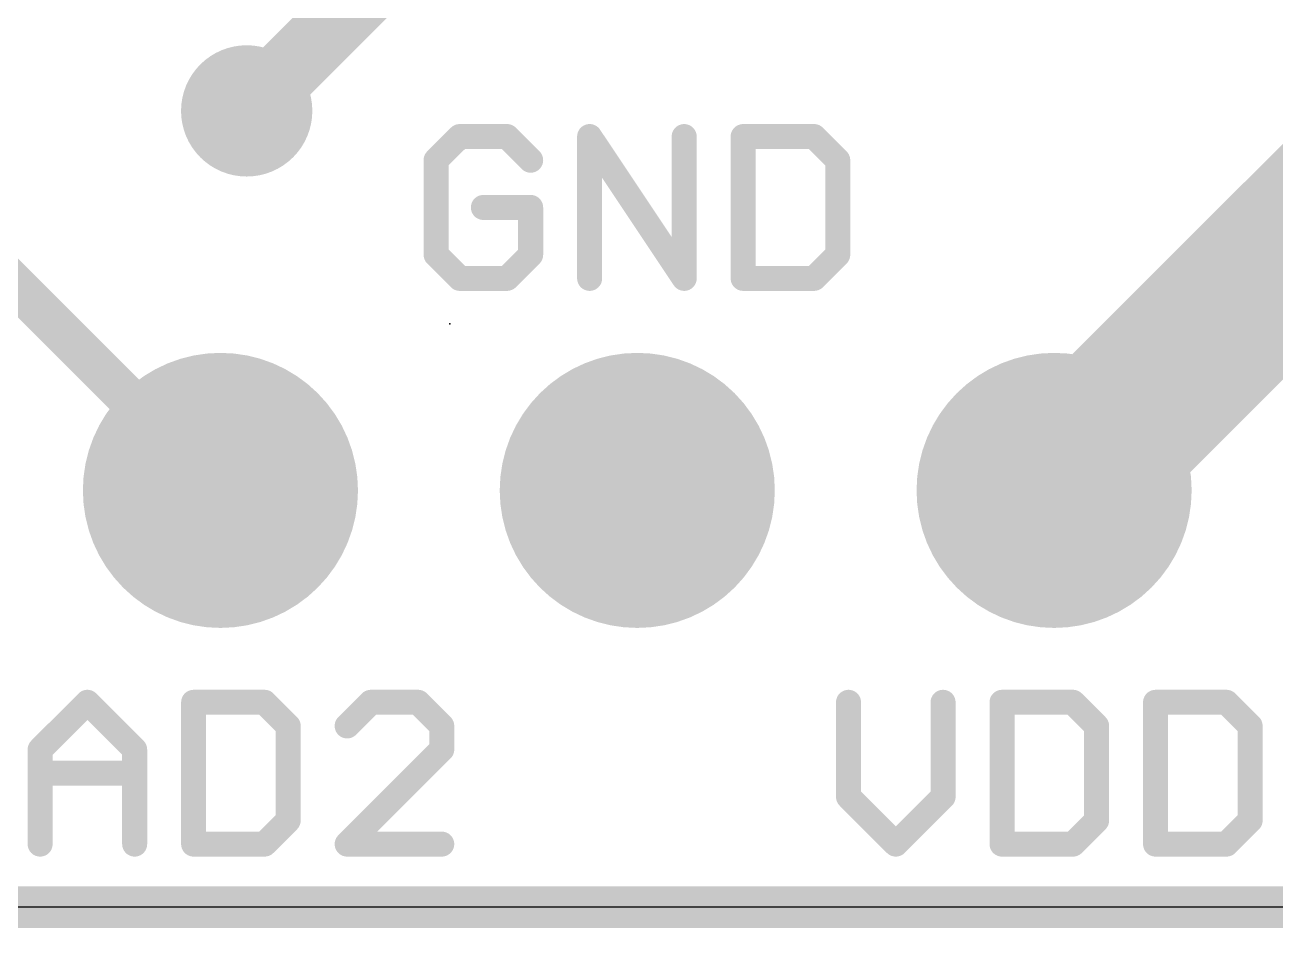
# Model space of a CAD drawing. Extents: x -21 to 68.1, y -13.1 to 62.4.
# Drawn here: x 36.91 to 44.53, y -0.13 to 5.38 of the extents above; entities that cross this region are included whole.
import ezdxf

# ---------------------------------------------------------------- set-up
doc = ezdxf.new("R2010")
doc.units = 0
for name, color, linetype in [('1', 12, 'CONTINUOUS'), ('16', 132, 'CONTINUOUS'), ('17', 110, 'CONTINUOUS'), ('18', 110, 'CONTINUOUS'), ('20', 53, 'CONTINUOUS'), ('21', 53, 'CONTINUOUS'), ('24', 53, 'CONTINUOUS'), ('51', 253, 'CONTINUOUS')]:
    doc.layers.add(name, color=color, linetype=linetype)

# ---------------------------------------------------------------- blocks, each defined once
blk = doc.blocks.new('RECT')
blk.add_solid([(-0.5, -0.5), (0.5, -0.5), (-0.5, 0.5), (0.5, 0.5)])
blk = doc.blocks.new('ROUNDP')
at = {"const_width": 0.5}
blk.add_lwpolyline([(0, -0.25, 1), (0, 0.25, 1), (0, -0.25)], format="xyb", dxfattribs=at)
blk = doc.blocks.new('ROUNDV')
at = {"const_width": 0.5}
blk.add_lwpolyline([(0, -0.25, 1), (0, 0.25, 1), (0, -0.25)], format="xyb", dxfattribs=at)

msp = doc.modelspace()

# ---------------------------------------------------------------- linework, layer by layer
at = {"layer": '1'}
for points, const_width in [([(39.592, 6.185), (38.26, 4.853)], 0.4064), ([(45.5, 4.86), (43.18, 2.54)], 0.8128), ([(38.322, 4.915), (38.26, 4.853)], 0.6096), ([(36.29, 4.35), (38.1, 2.54)], 0.254)]:
    msp.add_lwpolyline(points, dxfattribs=dict(at, const_width=const_width))
for points, const_width in [([(38.4298, 4.8072, 1), (38.2142, 5.0228)], 0.3048), ([(38.1522, 4.9608, 1), (38.3678, 4.7452)], 0.3048), ([(38.1882, 4.9248, 1), (38.3318, 4.7812)], 0.2032), ([(43.0363, 2.6837, 1), (43.3237, 2.3963)], 0.4064), ([(38.0551, 2.4951, 1), (38.1449, 2.5849)], 0.127)]:
    msp.add_lwpolyline(points, format="xyb", dxfattribs=dict(at, const_width=const_width))
at = {"layer": '16'}
for points, const_width in [([(48.59, 7.95), (43.18, 2.54)], 1.016), ([(0, 0), (54.038, 0)], 0.254)]:
    msp.add_lwpolyline(points, dxfattribs=dict(at, const_width=const_width))
at = {"layer": '16', "const_width": 0.508}
msp.add_lwpolyline([(43.0004, 2.7196, 1), (43.3596, 2.3604)], format="xyb", dxfattribs=at)
at = {"layer": '20'}
msp.add_line((50.8, 0), (2.54, 0), dxfattribs=at)
at = {"layer": '21', "const_width": 0.1524}
for points in [[(39.5583, 4.6965), (39.4142, 4.5525)], [(39.8464, 4.6965), (39.5583, 4.6965)], [(39.9904, 4.5525), (39.8464, 4.6965)], [(40.3497, 3.8322), (40.3497, 4.6965)], [(40.3497, 4.6965), (40.9259, 3.8322)], [(40.9259, 3.8322), (40.9259, 4.6965)], [(41.2852, 4.6965), (41.2852, 3.8322)], [(41.7174, 4.6965), (41.2852, 4.6965)], [(41.8615, 4.5525), (41.7174, 4.6965)], [(39.4142, 4.5525), (39.4142, 3.9763)], [(41.8615, 3.9763), (41.8615, 4.5525)], [(39.9904, 4.2644), (39.7023, 4.2644)], [(39.9904, 3.9763), (39.9904, 4.2644)], [(39.4142, 3.9763), (39.5583, 3.8322)], [(39.8464, 3.8322), (39.9904, 3.9763)], [(41.7174, 3.8322), (41.8615, 3.9763)], [(39.5583, 3.8322), (39.8464, 3.8322)], [(41.2852, 3.8322), (41.7174, 3.8322)], [(37.0012, 0.9604), (37.2893, 1.2485)], [(37.2893, 1.2485), (37.5774, 0.9604)], [(37.9367, 1.2485), (37.9367, 0.3842)], [(38.3689, 1.2485), (37.9367, 1.2485)], [(38.5129, 1.1045), (38.3689, 1.2485)], [(39.0163, 1.2485), (38.8722, 1.1045)], [(39.3044, 1.2485), (39.0163, 1.2485)], [(39.4485, 1.1045), (39.3044, 1.2485)], [(41.9272, 1.2485), (41.9272, 0.6723)], [(42.5034, 0.6723), (42.5034, 1.2485)], [(42.8627, 1.2485), (42.8627, 0.3842)], [(43.2949, 1.2485), (42.8627, 1.2485)], [(43.4389, 1.1045), (43.2949, 1.2485)], [(43.7982, 1.2485), (43.7982, 0.3842)], [(44.2304, 1.2485), (43.7982, 1.2485)], [(44.3745, 1.1045), (44.2304, 1.2485)], [(38.5129, 0.5283), (38.5129, 1.1045)], [(39.4485, 0.9604), (39.4485, 1.1045)], [(43.4389, 0.5283), (43.4389, 1.1045)], [(44.3745, 0.5283), (44.3745, 1.1045)], [(37.0012, 0.3842), (37.0012, 0.9604)], [(37.5774, 0.9604), (37.5774, 0.3842)], [(38.8722, 0.3842), (39.4485, 0.9604)], [(37.0012, 0.8164), (37.5774, 0.8164)], [(41.9272, 0.6723), (42.2153, 0.3842)], [(42.2153, 0.3842), (42.5034, 0.6723)], [(38.3689, 0.3842), (38.5129, 0.5283)], [(43.2949, 0.3842), (43.4389, 0.5283)], [(44.2304, 0.3842), (44.3745, 0.5283)], [(37.9367, 0.3842), (38.3689, 0.3842)], [(39.4485, 0.3842), (38.8722, 0.3842)], [(42.8627, 0.3842), (43.2949, 0.3842)], [(43.7982, 0.3842), (44.2304, 0.3842)]]:
    msp.add_lwpolyline(points, dxfattribs=at)
at = {"layer": '21', "const_width": 0.0762}
for points in [[(39.5583, 4.7346, 1), (39.5583, 4.6584)], [(39.5852, 4.6696, 1), (39.5313, 4.7235)], [(39.8733, 4.7235, 1), (39.8194, 4.6696)], [(39.8464, 4.6584, 1), (39.8464, 4.7346)], [(40.3814, 4.7177, 1), (40.318, 4.6754)], [(40.3878, 4.6965, 1), (40.3116, 4.6965)], [(40.964, 4.6965, 1), (40.8878, 4.6965)], [(41.3233, 4.6965, 1), (41.2471, 4.6965)], [(41.2852, 4.7346, 1), (41.2852, 4.6584)], [(41.7443, 4.7235, 1), (41.6905, 4.6696)], [(41.7174, 4.6584, 1), (41.7174, 4.7346)], [(39.4523, 4.5525, 1), (39.3761, 4.5525)], [(39.3873, 4.5794, 1), (39.4411, 4.5255)], [(39.9635, 4.5255, 1), (40.0174, 4.5794)], [(41.8996, 4.5525, 1), (41.8234, 4.5525)], [(41.8345, 4.5255, 1), (41.8884, 4.5794)], [(39.7023, 4.3025, 1), (39.7023, 4.2263)], [(40.0285, 4.2644, 1), (39.9523, 4.2644)], [(39.9904, 4.2263, 1), (39.9904, 4.3025)], [(39.4411, 4.0032, 1), (39.3873, 3.9493)], [(40.0174, 3.9493, 1), (39.9635, 4.0032)], [(41.8884, 3.9493, 1), (41.8345, 4.0032)], [(39.3761, 3.9763, 1), (39.4523, 3.9763)], [(39.9523, 3.9763, 1), (40.0285, 3.9763)], [(41.8234, 3.9763, 1), (41.8996, 3.9763)], [(39.5583, 3.8703, 1), (39.5583, 3.7941)], [(39.5313, 3.8053, 1), (39.5852, 3.8591)], [(39.8194, 3.8591, 1), (39.8733, 3.8053)], [(39.8464, 3.7941, 1), (39.8464, 3.8703)], [(40.8942, 3.8111, 1), (40.9576, 3.8533)], [(41.2852, 3.8703, 1), (41.2852, 3.7941)], [(41.6905, 3.8591, 1), (41.7443, 3.8053)], [(41.7174, 3.7941, 1), (41.7174, 3.8703)], [(40.3116, 3.8322, 1), (40.3878, 3.8322)], [(40.8878, 3.8322, 1), (40.964, 3.8322)], [(41.2471, 3.8322, 1), (41.3233, 3.8322)], [(37.3163, 1.2755, 1), (37.2624, 1.2216)], [(37.3163, 1.2216, 1), (37.2624, 1.2755)], [(37.9748, 1.2485, 1), (37.8986, 1.2485)], [(37.9367, 1.2866, 1), (37.9367, 1.2104)], [(38.3958, 1.2755, 1), (38.3419, 1.2216)], [(38.3689, 1.2104, 1), (38.3689, 1.2866)], [(39.0163, 1.2866, 1), (39.0163, 1.2104)], [(39.0432, 1.2216, 1), (38.9894, 1.2755)], [(39.3313, 1.2755, 1), (39.2775, 1.2216)], [(39.3044, 1.2104, 1), (39.3044, 1.2866)], [(41.9653, 1.2485, 1), (41.8891, 1.2485)], [(42.5415, 1.2485, 1), (42.4653, 1.2485)], [(42.9008, 1.2485, 1), (42.8246, 1.2485)], [(42.8627, 1.2866, 1), (42.8627, 1.2104)], [(43.3218, 1.2755, 1), (43.2679, 1.2216)], [(43.2949, 1.2104, 1), (43.2949, 1.2866)], [(43.8363, 1.2485, 1), (43.7601, 1.2485)], [(43.7982, 1.2866, 1), (43.7982, 1.2104)], [(44.2573, 1.2755, 1), (44.2035, 1.2216)], [(44.2304, 1.2104, 1), (44.2304, 1.2866)], [(38.551, 1.1045, 1), (38.4748, 1.1045)], [(38.486, 1.0775, 1), (38.5399, 1.1314)], [(38.8453, 1.1314, 1), (38.8992, 1.0775)], [(39.4866, 1.1045, 1), (39.4104, 1.1045)], [(39.4215, 1.0775, 1), (39.4754, 1.1314)], [(43.477, 1.1045, 1), (43.4008, 1.1045)], [(43.412, 1.0775, 1), (43.4659, 1.1314)], [(44.4126, 1.1045, 1), (44.3364, 1.1045)], [(44.3475, 1.0775, 1), (44.4014, 1.1314)], [(37.0393, 0.9604, 1), (36.9631, 0.9604)], [(36.9743, 0.9874, 1), (37.0281, 0.9335)], [(37.6155, 0.9604, 1), (37.5393, 0.9604)], [(37.5505, 0.9335, 1), (37.6044, 0.9874)], [(39.4104, 0.9604, 1), (39.4866, 0.9604)], [(39.4754, 0.9335, 1), (39.4215, 0.9874)], [(37.0012, 0.8545, 1), (37.0012, 0.7783)], [(37.5774, 0.7783, 1), (37.5774, 0.8545)], [(41.9541, 0.6993, 1), (41.9003, 0.6454)], [(41.8891, 0.6723, 1), (41.9653, 0.6723)], [(42.4653, 0.6723, 1), (42.5415, 0.6723)], [(42.5304, 0.6454, 1), (42.4765, 0.6993)], [(38.4748, 0.5283, 1), (38.551, 0.5283)], [(38.5399, 0.5013, 1), (38.486, 0.5552)], [(43.4008, 0.5283, 1), (43.477, 0.5283)], [(43.4659, 0.5013, 1), (43.412, 0.5552)], [(44.3364, 0.5283, 1), (44.4126, 0.5283)], [(44.4014, 0.5013, 1), (44.3475, 0.5552)], [(37.9367, 0.4223, 1), (37.9367, 0.3461)], [(38.3689, 0.3461, 1), (38.3689, 0.4223)], [(38.8722, 0.4223, 1), (38.8722, 0.3461)], [(39.4485, 0.3461, 1), (39.4485, 0.4223)], [(42.8627, 0.4223, 1), (42.8627, 0.3461)], [(43.2949, 0.3461, 1), (43.2949, 0.4223)], [(43.7982, 0.4223, 1), (43.7982, 0.3461)], [(44.2304, 0.3461, 1), (44.2304, 0.4223)], [(36.9631, 0.3842, 1), (37.0393, 0.3842)], [(37.5393, 0.3842, 1), (37.6155, 0.3842)], [(37.8986, 0.3842, 1), (37.9748, 0.3842)], [(38.3419, 0.4111, 1), (38.3958, 0.3573)], [(38.8453, 0.4111, 1), (38.8992, 0.3573)], [(42.1884, 0.4111, 1), (42.2423, 0.3573)], [(42.1884, 0.3573, 1), (42.2423, 0.4111)], [(42.8246, 0.3842, 1), (42.9008, 0.3842)], [(43.2679, 0.4111, 1), (43.3218, 0.3573)], [(43.7601, 0.3842, 1), (43.8363, 0.3842)], [(44.2035, 0.4111, 1), (44.2573, 0.3573)]]:
    msp.add_lwpolyline(points, format="xyb", dxfattribs=at)
at = {"layer": '24'}
msp.add_point((39.497, 3.556), dxfattribs=at)

# ---------------------------------------------------------------- block references
at = {"layer": '17', "xscale": 1.6764, "yscale": 1.6764, "rotation": 90}
for p in [(38.1, 2.54), (38.1, 2.54), (40.64, 2.54), (40.64, 2.54), (43.18, 2.54), (43.18, 2.54)]:
    msp.add_blockref('ROUNDP', p, dxfattribs=at)
at = {"layer": '18', "xscale": 0.8001, "yscale": 0.8001}
msp.add_blockref('ROUNDV', (38.26, 4.853), dxfattribs=at)
msp.add_blockref('ROUNDV', (38.26, 4.853), dxfattribs=at)
at = {"layer": '51', "xscale": 0.508, "yscale": 0.508}
for p in [(38.1, 2.54), (40.64, 2.54), (43.18, 2.54)]:
    msp.add_blockref('RECT', p, dxfattribs=at)

doc.saveas('drawing.dxf')
